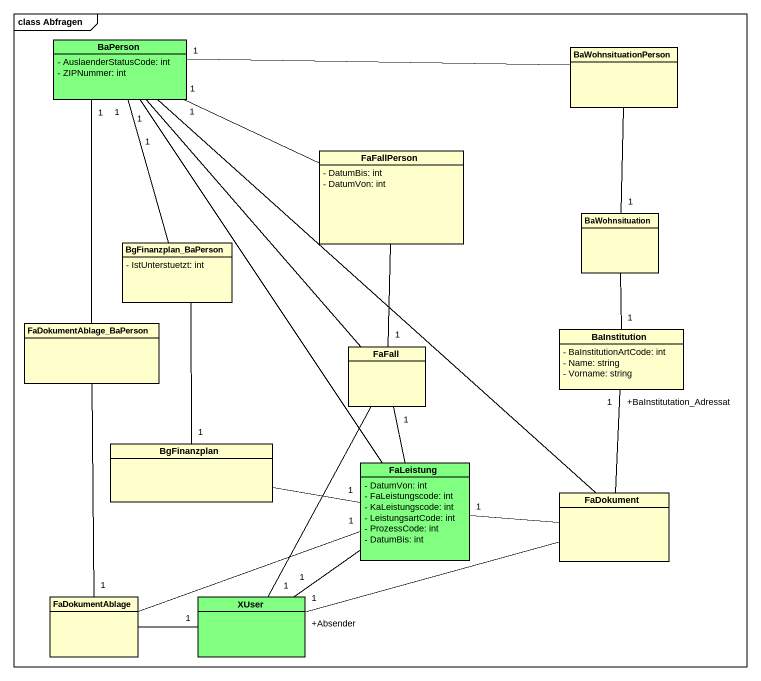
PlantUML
@startuml
mainframe class Abfragen
hide circle
hide empty members
skinparam classAttributeIconSize 0
class BaPerson #80FF80 {
  - AuslaenderStatusCode: int
  - ZIPNummer: int
}
class BaWohnsituationPerson
class FaFallPerson {
  - DatumBis: int
  - DatumVon: int
}
class BaWohnsituation
class BgFinanzplan_BaPerson {
  - IstUnterstuetzt: int
}
class FaDokumentAblage_BaPerson
class FaFall
class BaInstitution {
  - BaInstitutionArtCode: int
  - Name: string
  - Vorname: string
}
class BgFinanzplan
class FaLeistung #80FF80 {
  - DatumVon: int
  - FaLeistungscode: int
  - KaLeistungscode: int
  - LeistungsartCode: int
  - ProzessCode: int
  - DatumBis: int
}
class FaDokument
class FaDokumentAblage
class XUser #80FF80
BaPerson "1" -- FaFall
BaWohnsituationPerson -left- "1" BaPerson
BaWohnsituationPerson -- "1" BaWohnsituation
FaFallPerson -left- "1" BaPerson
FaFallPerson -- "1" FaFall
BaWohnsituation -- "1" BaInstitution
BgFinanzplan_BaPerson -up- "1" BaPerson
BgFinanzplan_BaPerson -- "1" BgFinanzplan
FaDokumentAblage_BaPerson -up- "1" BaPerson
FaDokumentAblage_BaPerson -- "1" FaDokumentAblage
FaFall "1" -- FaLeistung
FaFall -- "1" XUser
BgFinanzplan -right- "1" FaLeistung
FaLeistung -up- "1" BaPerson
FaLeistung -- "1" XUser
FaDokument -up- "1" BaPerson
FaDokument -up- "+BaInstitutation_Adressat\n1" BaInstitution
FaDokument -left- "1" FaLeistung
FaDokument -left- "+Absender\n1" XUser
FaDokumentAblage -right- "1" FaLeistung
FaDokumentAblage -right- "1" XUser
@enduml
